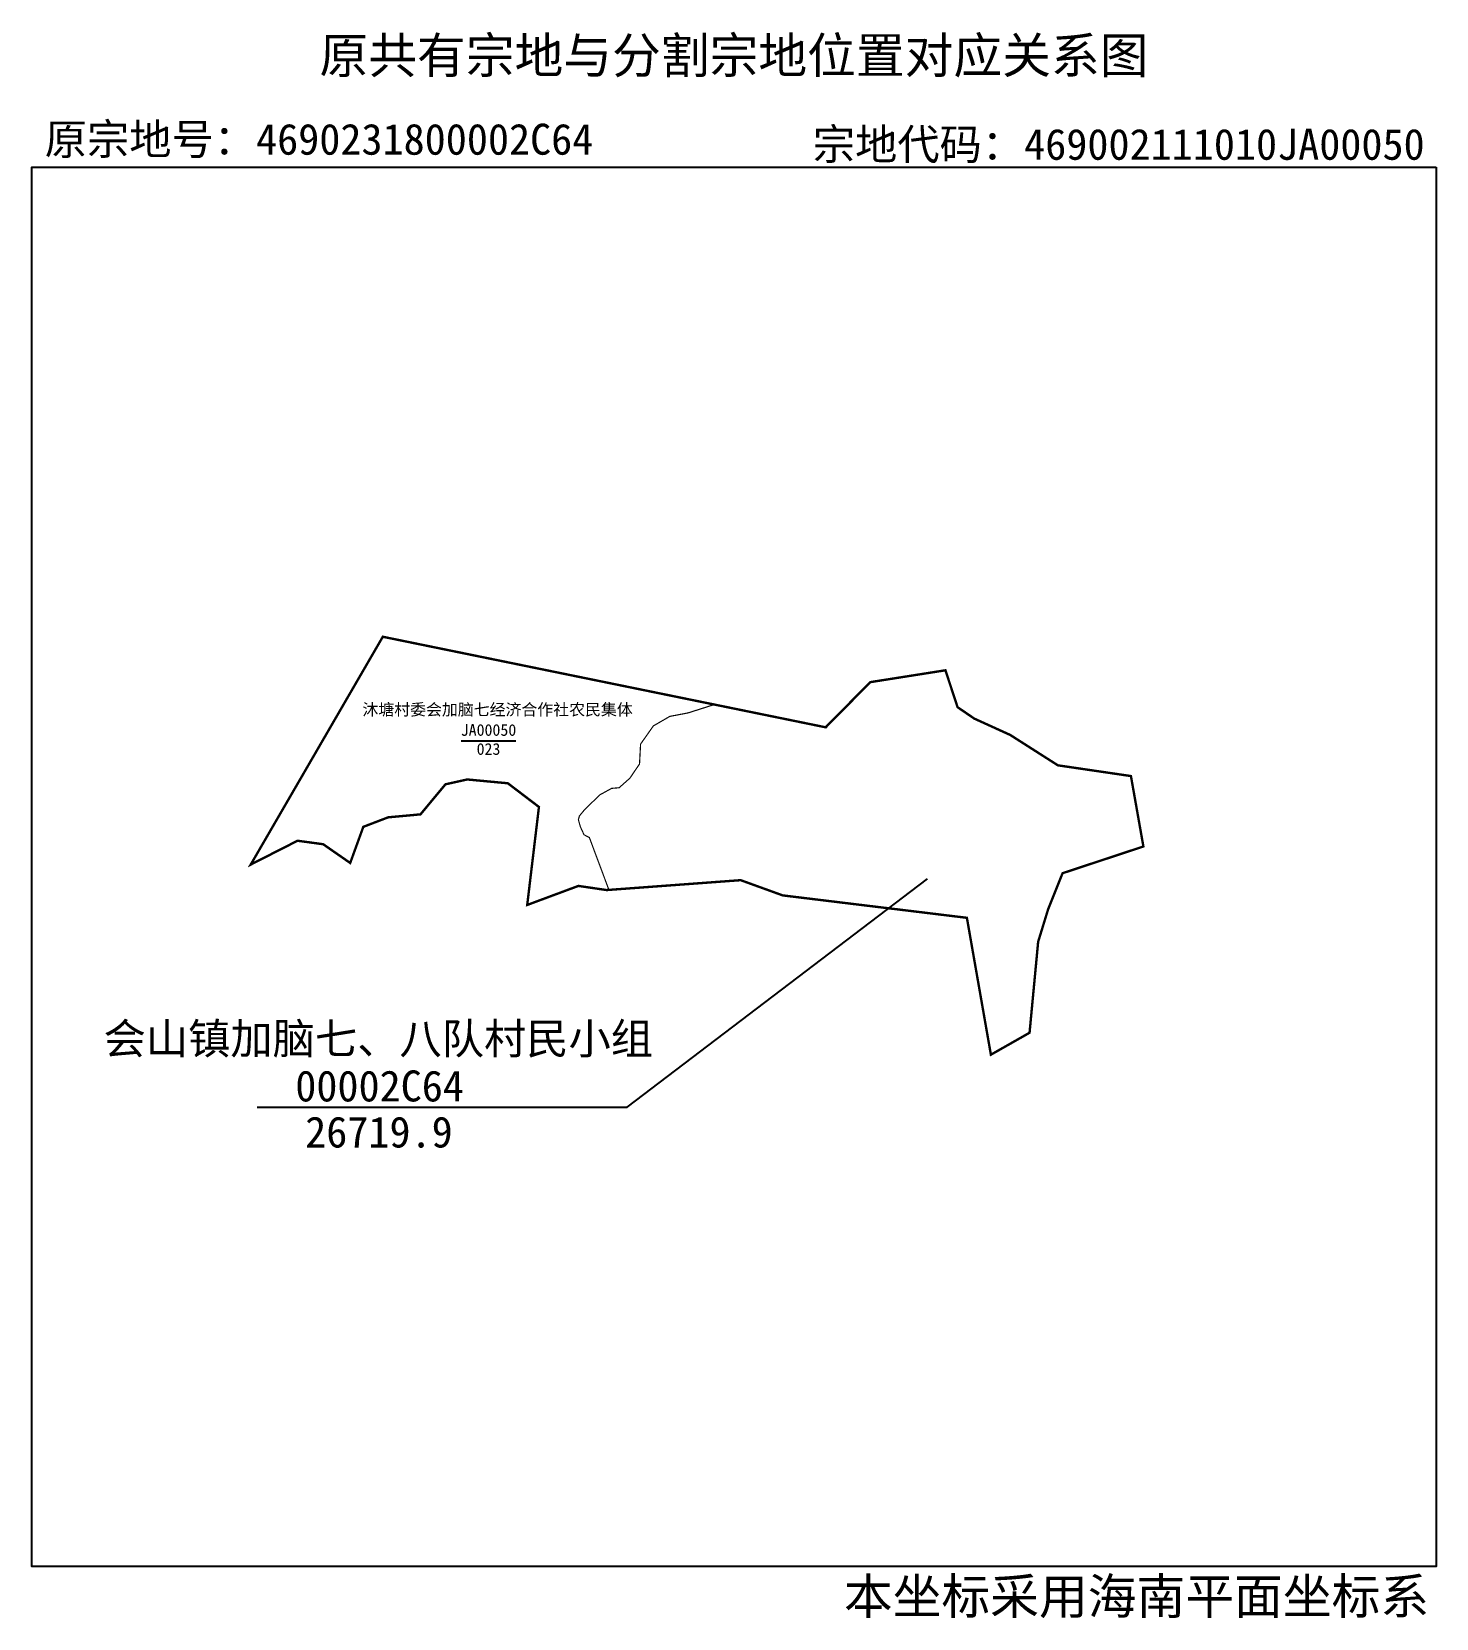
# Model space of a CAD drawing. Extents: x 188340 to 188929, y 108038 to 108704.
import ezdxf
from ezdxf.enums import TextEntityAlignment as Align

# ---------------------------------------------------------------- set-up
doc = ezdxf.new("R2010")
doc.units = 0
doc.layers.get('0').update_dxf_attribs({"linetype": 'CONTINUOUS'})
for name, color, linetype in [('JMD', 6, 'CONTINUOUS'), ('JZD', 1, 'CONTINUOUS'), ('TK', 7, 'CONTINUOUS')]:
    doc.layers.add(name, color=color, linetype=linetype)
doc.styles.add('宋体', font='')
doc.styles.get('宋体').set_extended_font_data('SimSun')

msp = doc.modelspace()

# ---------------------------------------------------------------- linework, layer by layer
at = {"linetype": 'Continuous', "flags": 128}
msp.add_lwpolyline([(188928.97, 108646.71), (188928.97, 108059.63), (188339.72, 108059.63), (188339.72, 108646.71)], close=True, dxfattribs=at)
at = {"linetype": 'Continuous', "const_width": 1, "flags": 128}
msp.add_lwpolyline([(188487.01, 108449.71), (188431.6, 108354.14), (188451.24, 108364.13), (188461.99, 108362.67), (188473.33, 108354.8), (188478.83, 108369.97), (188489.25, 108373.95), (188502.81, 108375.2), (188513.29, 108387.81), (188522.41, 108389.84), (188539.46, 108388.24), (188552.51, 108378.31), (188547.59, 108337.19), (188569.06, 108345.18), (188578.33, 108343.82), (188580.89, 108343.44), (188581.87, 108343.51), (188637.14, 108347.59), (188654.79, 108341.2), (188732.05, 108331.8), (188742.12, 108274.37), (188758.34, 108283.58), (188761.95, 108321.76), (188766.16, 108335.46), (188772.19, 108350.51), (188806.1, 108361.72), (188800.87, 108391.27), (188770.22, 108395.77), (188750.24, 108408.51), (188735.14, 108415.38), (188728.14, 108420.16), (188723.05, 108435.64), (188691.52, 108430.67), (188672.81, 108411.72), (188626.1, 108421.27), (188487.01, 108449.71)], close=True, dxfattribs=at)
at = {"linetype": 'Continuous', "flags": 128}
msp.add_lwpolyline([(188434.34, 108252.42), (188589.59, 108252.42), (188715.48, 108348.2)], dxfattribs=at)
at = {"layer": 'JZD', "color": 1, "const_width": 0.489}
msp.add_lwpolyline([(188487.01, 108449.71), (188626.1, 108421.27), (188615.04, 108417.75), (188607.42, 108416.3), (188600.52, 108412.31), (188595.15, 108404.68), (188594.71, 108396.34), (188590.66, 108390.37), (188586.17, 108386.38), (188583, 108386.1), (188578.16, 108383.44), (188571.86, 108377.4), (188569.48, 108374.52), (188569.06, 108372.91), (188569.91, 108369.95), (188571.43, 108366.64), (188573.66, 108365.49), (188581.87, 108343.51), (188580.89, 108343.44), (188578.33, 108343.82), (188569.06, 108345.18), (188547.59, 108337.19), (188552.51, 108378.31), (188539.46, 108388.24), (188522.41, 108389.84), (188513.29, 108387.81), (188502.81, 108375.2), (188489.25, 108373.95), (188478.83, 108369.97), (188473.33, 108354.8), (188461.99, 108362.67), (188451.24, 108364.13), (188431.6, 108354.14)], close=True, dxfattribs=at)
at = {"layer": 'TK', "linetype": 'Continuous'}
msp.add_line((188542.76, 108405.88), (188519.94, 108405.88), dxfattribs=at)

# ---------------------------------------------------------------- texts
at = {"layer": 'JMD', "color": 0, "linetype": 'Continuous', "style": '宋体'}
for s, height, p in [('原共有宗地与分割宗地位置对应关系图', 15, (188634.34, 108693.93)), ('原宗地号：4690231800002C64', 13, (188460.25, 108658.8)), ('宗地代码：469002111010JA00050', 13, (188795.75, 108656.64)), ('本坐标采用海南平面坐标系', 15, (188803.22, 108047.41))]:
    msp.add_text(s, height=height, dxfattribs=at).set_placement(p, align=Align.MIDDLE)
at = {"layer": 'JMD', "color": 6, "linetype": 'Continuous', "style": '宋体'}
for s, p in [('会山镇加脑七、八队村民小组', (188485.13, 108281.31)), ('00002C64', (188485.66, 108261.26)), ('26719.9', (188485.39, 108241.83))]:
    msp.add_text(s, height=13, dxfattribs=at).set_placement(p, align=Align.MIDDLE)
at = {"layer": 'TK', "linetype": 'Continuous', "style": '宋体'}
for s, p in [('沐塘村委会加脑七经济合作社农民集体', (188535.16, 108415.26)), ('JA00050', (188531.35, 108406.69))]:
    msp.add_text(s, height=4.89, dxfattribs=at).set_placement(p, align=Align.BOTTOM_CENTER)
msp.add_text('023', height=4.89, dxfattribs=at).set_placement((188531.35, 108405.06), align=Align.TOP_CENTER)

doc.saveas('drawing.dxf')
